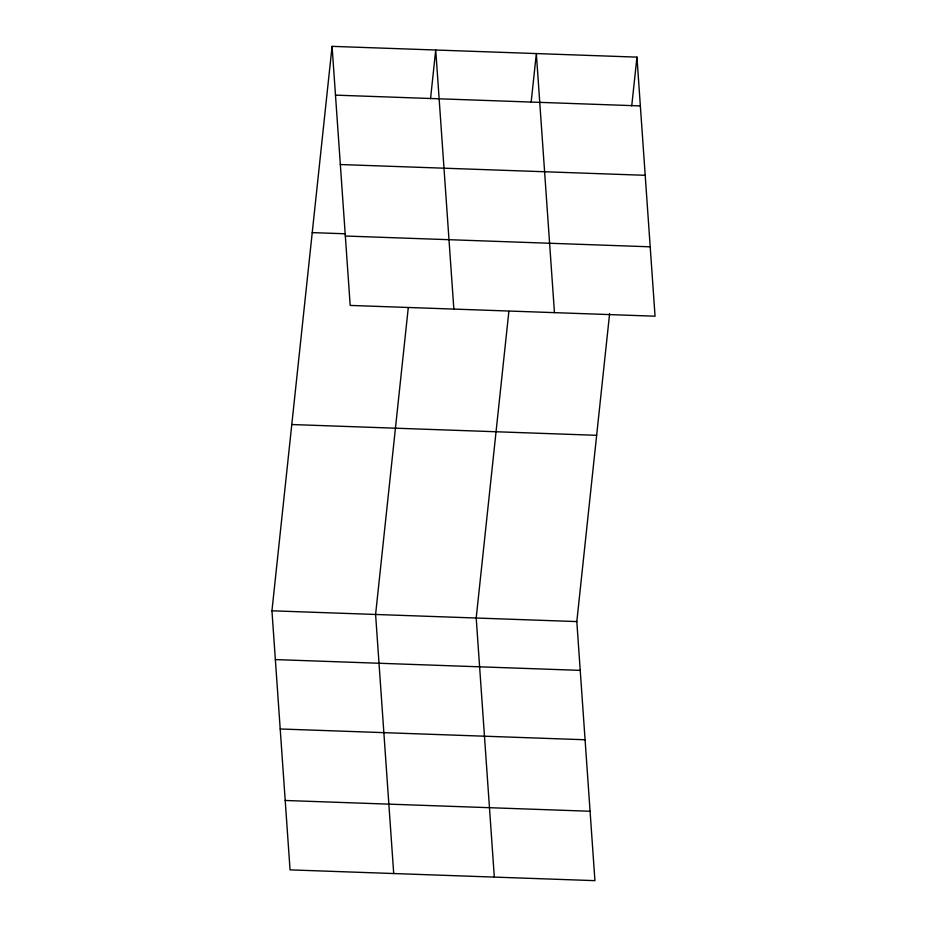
<?xml version="1.0" encoding="UTF-8"?>
<svg xmlns="http://www.w3.org/2000/svg" width="927" height="927" viewBox="0 0 927 927"><rect width="100%" height="100%" fill="white"/><g stroke="black" fill="none" stroke-linecap="round" stroke-linejoin="round"><path stroke-width="1.39" d="M609.618 313.569L576.814 621.577L594.925 880.65L290.058 869.874L271.947 610.8L332.075 46.35L636.942 57.126L655.053 316.2L350.186 305.423L332.075 46.35M408.251 307.891L375.597 614.462L393.708 873.535M430.534 98.737L435.725 50.012L453.848 309.085M508.865 311.449L476.2 618.019L494.323 877.093M531.148 102.294L536.339 53.569L554.45 312.642M631.75 105.852L636.942 57.126M335.481 95.133L640.348 105.921M340.336 164.531L645.204 175.307M312.225 232.619L345.342 233.789M345.331 236.026L650.209 246.814M291.785 424.531L596.652 435.308M271.947 610.8L576.814 621.577M275.354 659.584L580.221 670.372M280.209 728.981L585.076 739.758M285.203 800.476L590.07 811.252"/></g></svg>
